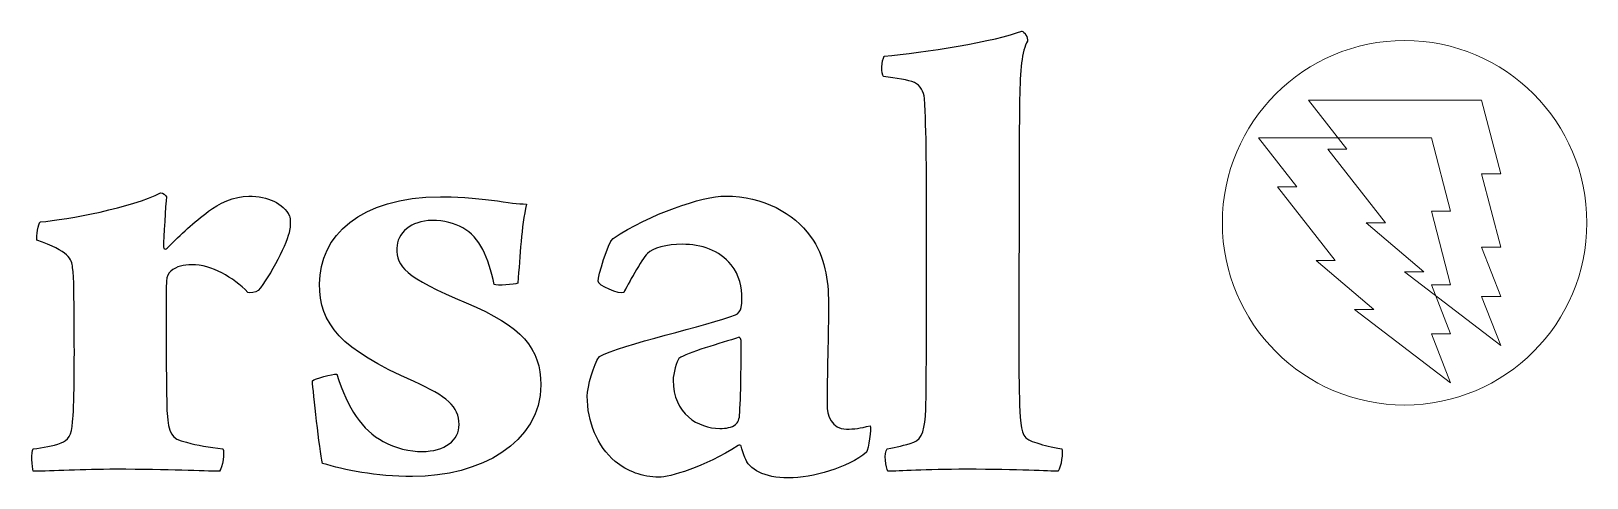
# Model space of a CAD drawing. Header units: millimetres. Extents: x -47.1 to -25.9, y 47.6 to 50.6.
# Drawn here: x -36.39 to -25.95, y 47.65 to 50.65 of the extents above; entities that cross this region are included whole.
import ezdxf

# ---------------------------------------------------------------- set-up
doc = ezdxf.new("R2010")
doc.units = ezdxf.units.MM
doc.header["$MEASUREMENT"] = 0
doc.layers.add('Camada 1', color=7, linetype='Continuous')

msp = doc.modelspace()

# ---------------------------------------------------------------- linework, layer by layer
at = {"layer": 'Camada 1', "color": 240, "lineweight": 9}
msp.add_ellipse((-27.1714, 49.3629), major_axis=(0, 1.2238), ratio=1, dxfattribs=at)
at = {"layer": 'Camada 1', "color": 250}
for points, knots in [([(-30.6413, 47.6942), (-30.5644, 47.6942), (-30.3961, 47.7075), (-30.1125, 47.7075), (-30.1125, 47.7075), (-29.7568, 47.7075), (-29.5597, 47.6942), (-29.4973, 47.6942), (-29.4973, 47.6942), (-29.4781, 47.7252), (-29.4636, 47.8227), (-29.4733, 47.8449), (-29.4733, 47.8449), (-29.5454, 47.8582), (-29.5886, 47.867), (-29.6415, 47.8847), (-29.6415, 47.8847), (-29.7329, 47.9069), (-29.7424, 47.9424), (-29.7521, 48.0576), (-29.7521, 48.0576), (-29.7665, 48.2525), (-29.7617, 48.5982), (-29.7617, 49.1211), (-29.7617, 49.1211), (-29.7568, 49.542), (-29.7617, 49.9763), (-29.7568, 50.1934), (-29.7568, 50.1934), (-29.7521, 50.3884), (-29.7424, 50.5169), (-29.704, 50.5833), (-29.704, 50.5833), (-29.6992, 50.6055), (-29.7232, 50.6454), (-29.7424, 50.6498), (-29.7424, 50.6498), (-29.9059, 50.5833), (-30.4106, 50.5036), (-30.6652, 50.4814), (-30.6652, 50.4814), (-30.6846, 50.4548), (-30.6893, 50.3618), (-30.6701, 50.3441), (-30.6701, 50.3441), (-30.5883, 50.3352), (-30.5019, 50.3219), (-30.4634, 50.3042), (-30.4634, 50.3042), (-30.4201, 50.2865), (-30.4009, 50.2421), (-30.3961, 50.1978), (-30.3961, 50.1978), (-30.3817, 49.9807), (-30.3817, 49.7281), (-30.3817, 49.1432), (-30.3817, 49.1432), (-30.3817, 48.8773), (-30.3817, 48.2703), (-30.3865, 48.1107), (-30.3865, 48.1107), (-30.3913, 47.9822), (-30.4106, 47.9113), (-30.4682, 47.8892), (-30.4682, 47.8892), (-30.5355, 47.867), (-30.5788, 47.8582), (-30.646, 47.8449), (-30.646, 47.8449), (-30.6701, 47.8183), (-30.6557, 47.7164), (-30.6413, 47.6942)], [0, 0, 0, 0, 0.0526316, 0.0526316, 0.0526316, 0.0526316, 0.1052632, 0.1052632, 0.1052632, 0.1052632, 0.1578947, 0.1578947, 0.1578947, 0.1578947, 0.2105263, 0.2105263, 0.2105263, 0.2105263, 0.2631579, 0.2631579, 0.2631579, 0.2631579, 0.3157895, 0.3157895, 0.3157895, 0.3157895, 0.3684211, 0.3684211, 0.3684211, 0.3684211, 0.4210526, 0.4210526, 0.4210526, 0.4210526, 0.4736842, 0.4736842, 0.4736842, 0.4736842, 0.5263158, 0.5263158, 0.5263158, 0.5263158, 0.5789474, 0.5789474, 0.5789474, 0.5789474, 0.6315789, 0.6315789, 0.6315789, 0.6315789, 0.6842105, 0.6842105, 0.6842105, 0.6842105, 0.7368421, 0.7368421, 0.7368421, 0.7368421, 0.7894737, 0.7894737, 0.7894737, 0.7894737, 0.8421053, 0.8421053, 0.8421053, 0.8421053, 0.8947368, 0.8947368, 0.8947368, 0.8947368, 1, 1, 1, 1]), ([(-34.9333, 49.542), (-35.0296, 49.542), (-35.1401, 49.4888), (-35.2026, 49.4401), (-35.2026, 49.4401), (-35.3034, 49.3648), (-35.3852, 49.2894), (-35.4813, 49.192), (-35.4813, 49.192), (-35.4861, 49.1831), (-35.5054, 49.1831), (-35.5054, 49.2008), (-35.5054, 49.2008), (-35.5054, 49.2584), (-35.491, 49.4844), (-35.4861, 49.5376), (-35.4861, 49.5376), (-35.491, 49.5464), (-35.5102, 49.5642), (-35.5246, 49.5642), (-35.5246, 49.5642), (-35.712, 49.4667), (-36.1494, 49.3825), (-36.332, 49.3692), (-36.332, 49.3692), (-36.3465, 49.3603), (-36.3609, 49.2717), (-36.3561, 49.2451), (-36.3561, 49.2451), (-36.1398, 49.1742), (-36.1206, 49.1166), (-36.1158, 49.0634), (-36.1158, 49.0634), (-36.1062, 48.9925), (-36.1062, 48.8552), (-36.1062, 48.7045), (-36.1062, 48.7045), (-36.1013, 48.4298), (-36.1062, 48.1152), (-36.1158, 48.0265), (-36.1158, 48.0265), (-36.1206, 47.9379), (-36.1494, 47.898), (-36.1927, 47.8847), (-36.1927, 47.8847), (-36.2504, 47.8626), (-36.3128, 47.8537), (-36.3801, 47.8449), (-36.3801, 47.8449), (-36.3945, 47.8271), (-36.3897, 47.7208), (-36.3801, 47.6942), (-36.3801, 47.6942), (-36.2504, 47.6942), (-36.0533, 47.7075), (-35.8226, 47.7075), (-35.8226, 47.7075), (-35.4669, 47.7075), (-35.2362, 47.6942), (-35.1304, 47.6942), (-35.1304, 47.6942), (-35.1065, 47.7164), (-35.0968, 47.8271), (-35.1065, 47.8449), (-35.1065, 47.8449), (-35.2026, 47.8582), (-35.2747, 47.867), (-35.3516, 47.8892), (-35.3516, 47.8892), (-35.4572, 47.9113), (-35.4717, 47.9512), (-35.4813, 48.0842), (-35.4813, 48.0842), (-35.4861, 48.1373), (-35.491, 48.7444), (-35.4861, 48.9704), (-35.4861, 48.9704), (-35.4861, 49.0014), (-35.4717, 49.028), (-35.4572, 49.0369), (-35.4572, 49.0369), (-35.4188, 49.0723), (-35.366, 49.0812), (-35.3179, 49.0812), (-35.3179, 49.0812), (-35.1785, 49.0812), (-35.0391, 48.997), (-34.9382, 48.8951), (-34.9382, 48.8951), (-34.9286, 48.8906), (-34.8853, 48.8951), (-34.8709, 48.9084), (-34.8709, 48.9084), (-34.7892, 48.997), (-34.669, 49.2407), (-34.6595, 49.3116), (-34.6595, 49.3116), (-34.6546, 49.3338), (-34.6498, 49.3914), (-34.6595, 49.4091), (-34.6595, 49.4091), (-34.7026, 49.4933), (-34.8036, 49.542), (-34.9333, 49.542)], [0, 0, 0, 0, 0.037037, 0.037037, 0.037037, 0.037037, 0.0740741, 0.0740741, 0.0740741, 0.0740741, 0.1111111, 0.1111111, 0.1111111, 0.1111111, 0.1481481, 0.1481481, 0.1481481, 0.1481481, 0.1851852, 0.1851852, 0.1851852, 0.1851852, 0.2222222, 0.2222222, 0.2222222, 0.2222222, 0.2592593, 0.2592593, 0.2592593, 0.2592593, 0.2962963, 0.2962963, 0.2962963, 0.2962963, 0.3333333, 0.3333333, 0.3333333, 0.3333333, 0.3703704, 0.3703704, 0.3703704, 0.3703704, 0.4074074, 0.4074074, 0.4074074, 0.4074074, 0.4444444, 0.4444444, 0.4444444, 0.4444444, 0.4814815, 0.4814815, 0.4814815, 0.4814815, 0.5185185, 0.5185185, 0.5185185, 0.5185185, 0.5555556, 0.5555556, 0.5555556, 0.5555556, 0.5925926, 0.5925926, 0.5925926, 0.5925926, 0.6296296, 0.6296296, 0.6296296, 0.6296296, 0.6666667, 0.6666667, 0.6666667, 0.6666667, 0.7037037, 0.7037037, 0.7037037, 0.7037037, 0.7407407, 0.7407407, 0.7407407, 0.7407407, 0.7777778, 0.7777778, 0.7777778, 0.7777778, 0.8148148, 0.8148148, 0.8148148, 0.8148148, 0.8518519, 0.8518519, 0.8518519, 0.8518519, 0.8888889, 0.8888889, 0.8888889, 0.8888889, 0.9259259, 0.9259259, 0.9259259, 0.9259259, 1, 1, 1, 1]), ([(-33.0685, 49.4888), (-33.1261, 49.4888), (-33.1838, 49.4977), (-33.304, 49.5154), (-33.304, 49.5154), (-33.4001, 49.5287), (-33.5684, 49.5376), (-33.6453, 49.5376), (-33.6453, 49.5376), (-34.1884, 49.5376), (-34.4576, 49.2717), (-34.4576, 48.9527), (-34.4576, 48.9527), (-34.4576, 48.6824), (-34.3182, 48.514), (-33.8232, 48.2968), (-33.8232, 48.2968), (-33.6069, 48.1994), (-33.5203, 48.1285), (-33.5203, 48.0088), (-33.5203, 48.0088), (-33.5203, 47.9025), (-33.6164, 47.8271), (-33.7702, 47.8271), (-33.7702, 47.8271), (-33.8471, 47.8271), (-33.9529, 47.8493), (-34.0298, 47.8936), (-34.0298, 47.8936), (-34.1739, 47.9734), (-34.2653, 48.1107), (-34.3422, 48.3456), (-34.3422, 48.3456), (-34.371, 48.35), (-34.4912, 48.3146), (-34.5056, 48.3013), (-34.5056, 48.3013), (-34.5009, 48.226), (-34.4576, 47.8404), (-34.4384, 47.7474), (-34.4384, 47.7474), (-34.2894, 47.7031), (-34.0827, 47.6588), (-33.8327, 47.6588), (-33.8327, 47.6588), (-33.3809, 47.6588), (-32.9723, 47.8847), (-32.9723, 48.2747), (-32.9723, 48.2747), (-32.9723, 48.5184), (-33.0974, 48.6691), (-33.4723, 48.8242), (-33.4723, 48.8242), (-33.8904, 49.0014), (-33.9385, 49.0679), (-33.9385, 49.192), (-33.9385, 49.192), (-33.9385, 49.2939), (-33.8424, 49.3781), (-33.703, 49.3781), (-33.703, 49.3781), (-33.6213, 49.3781), (-33.5539, 49.3603), (-33.4962, 49.3293), (-33.4962, 49.3293), (-33.3809, 49.2629), (-33.3232, 49.1343), (-33.2848, 48.9482), (-33.2848, 48.9482), (-33.2656, 48.9394), (-33.1502, 48.9482), (-33.1261, 48.9571), (-33.1261, 48.9571), (-33.1118, 49.1476), (-33.1022, 49.3338), (-33.0685, 49.4888)], [0, 0, 0, 0, 0.05, 0.05, 0.05, 0.05, 0.1, 0.1, 0.1, 0.1, 0.15, 0.15, 0.15, 0.15, 0.2, 0.2, 0.2, 0.2, 0.25, 0.25, 0.25, 0.25, 0.3, 0.3, 0.3, 0.3, 0.35, 0.35, 0.35, 0.35, 0.4, 0.4, 0.4, 0.4, 0.45, 0.45, 0.45, 0.45, 0.5, 0.5, 0.5, 0.5, 0.55, 0.55, 0.55, 0.55, 0.6, 0.6, 0.6, 0.6, 0.65, 0.65, 0.65, 0.65, 0.7, 0.7, 0.7, 0.7, 0.75, 0.75, 0.75, 0.75, 0.8, 0.8, 0.8, 0.8, 0.85, 0.85, 0.85, 0.85, 0.9, 0.9, 0.9, 0.9, 1, 1, 1, 1]), ([(-31.6217, 48.8507), (-31.6217, 48.8242), (-31.6217, 48.8197), (-31.6265, 48.7931), (-31.6265, 48.7931), (-31.6314, 48.7754), (-31.6458, 48.7488), (-31.665, 48.7444), (-31.665, 48.7444), (-31.8428, 48.6735), (-32.4388, 48.545), (-32.5782, 48.4652), (-32.5782, 48.4652), (-32.6167, 48.4165), (-32.6599, 48.257), (-32.6599, 48.1994), (-32.6599, 48.1994), (-32.6599, 48.0265), (-32.5926, 47.8626), (-32.4725, 47.7607), (-32.4725, 47.7607), (-32.3908, 47.6942), (-32.2898, 47.6543), (-32.1793, 47.6543), (-32.1793, 47.6543), (-32.1072, 47.6543), (-31.8765, 47.7208), (-31.6458, 47.867), (-31.6458, 47.867), (-31.6458, 47.8715), (-31.6265, 47.8715), (-31.6265, 47.8626), (-31.6265, 47.8626), (-31.6217, 47.8404), (-31.6121, 47.8094), (-31.6025, 47.7873), (-31.6025, 47.7873), (-31.5737, 47.7075), (-31.4727, 47.6499), (-31.3093, 47.6499), (-31.3093, 47.6499), (-31.1459, 47.6499), (-30.9104, 47.7164), (-30.7854, 47.8227), (-30.7854, 47.8227), (-30.771, 47.8404), (-30.7518, 47.9867), (-30.7614, 48), (-30.7614, 48), (-30.8287, 47.9822), (-30.8671, 47.9778), (-30.9199, 47.9778), (-30.9199, 47.9778), (-31.0209, 47.9778), (-31.0498, 48.0664), (-31.0498, 48.1462), (-31.0498, 48.1462), (-31.0498, 48.3279), (-31.0401, 48.6159), (-31.0401, 48.8242), (-31.0401, 48.8242), (-31.0401, 48.9748), (-31.0642, 49.1388), (-31.1603, 49.2717), (-31.1603, 49.2717), (-31.2757, 49.4268), (-31.4727, 49.542), (-31.7323, 49.542), (-31.7323, 49.542), (-31.8861, 49.542), (-32.2417, 49.4224), (-32.4869, 49.2584), (-32.4869, 49.2584), (-32.5205, 49.2318), (-32.5879, 49.0014), (-32.5879, 48.9704), (-32.5879, 48.9704), (-32.5926, 48.9438), (-32.4388, 48.8773), (-32.4148, 48.8951), (-32.4148, 48.8951), (-32.3908, 48.9394), (-32.2947, 49.1211), (-32.2562, 49.1565), (-32.2562, 49.1565), (-32.2225, 49.192), (-32.1264, 49.2185), (-32.0207, 49.2185), (-32.0207, 49.2185), (-31.8957, 49.2185), (-31.7708, 49.1787), (-31.6939, 49.0812), (-31.6939, 49.0812), (-31.6362, 49.0103), (-31.6217, 48.9305), (-31.6217, 48.8507)], [0, 0, 0, 0, 0.04, 0.04, 0.04, 0.04, 0.08, 0.08, 0.08, 0.08, 0.12, 0.12, 0.12, 0.12, 0.16, 0.16, 0.16, 0.16, 0.2, 0.2, 0.2, 0.2, 0.24, 0.24, 0.24, 0.24, 0.28, 0.28, 0.28, 0.28, 0.32, 0.32, 0.32, 0.32, 0.36, 0.36, 0.36, 0.36, 0.4, 0.4, 0.4, 0.4, 0.44, 0.44, 0.44, 0.44, 0.48, 0.48, 0.48, 0.48, 0.52, 0.52, 0.52, 0.52, 0.56, 0.56, 0.56, 0.56, 0.6, 0.6, 0.6, 0.6, 0.64, 0.64, 0.64, 0.64, 0.68, 0.68, 0.68, 0.68, 0.72, 0.72, 0.72, 0.72, 0.76, 0.76, 0.76, 0.76, 0.8, 0.8, 0.8, 0.8, 0.84, 0.84, 0.84, 0.84, 0.88, 0.88, 0.88, 0.88, 0.92, 0.92, 0.92, 0.92, 1, 1, 1, 1]), ([(-31.6265, 48.5716), (-31.6265, 48.4963), (-31.6265, 48.226), (-31.6362, 48.0886), (-31.6362, 48.0886), (-31.6362, 48.0443), (-31.6506, 48.0177), (-31.665, 48.0088), (-31.665, 48.0088), (-31.689, 47.9867), (-31.7275, 47.9822), (-31.7708, 47.9822), (-31.7708, 47.9822), (-31.9149, 47.9822), (-32.0832, 48.0797), (-32.0832, 48.3057), (-32.0832, 48.3057), (-32.0832, 48.3456), (-32.0591, 48.4386), (-32.0447, 48.4519), (-32.0447, 48.4519), (-31.9918, 48.4918), (-31.7611, 48.5539), (-31.6409, 48.5937), (-31.6409, 48.5937), (-31.6362, 48.5937), (-31.6265, 48.5804), (-31.6265, 48.5716)], [0, 0, 0, 0, 0.125, 0.125, 0.125, 0.125, 0.25, 0.25, 0.25, 0.25, 0.375, 0.375, 0.375, 0.375, 0.5, 0.5, 0.5, 0.5, 0.625, 0.625, 0.625, 0.625, 0.75, 0.75, 0.75, 0.75, 1, 1, 1, 1])]:
    msp.add_open_spline(points, degree=3, knots=knots, dxfattribs=at)
at = {"layer": 'Camada 1', "color": 250, "lineweight": 9}
for points, knots in [([(-30.6413, 47.6942), (-30.5644, 47.6942), (-30.3961, 47.7075), (-30.1125, 47.7075), (-30.1125, 47.7075), (-29.7568, 47.7075), (-29.5597, 47.6942), (-29.4973, 47.6942), (-29.4973, 47.6942), (-29.4781, 47.7252), (-29.4636, 47.8227), (-29.4733, 47.8449), (-29.4733, 47.8449), (-29.5454, 47.8582), (-29.5886, 47.867), (-29.6415, 47.8847), (-29.6415, 47.8847), (-29.7329, 47.9069), (-29.7424, 47.9424), (-29.7521, 48.0576), (-29.7521, 48.0576), (-29.7665, 48.2525), (-29.7617, 48.5982), (-29.7617, 49.1211), (-29.7617, 49.1211), (-29.7568, 49.542), (-29.7617, 49.9763), (-29.7568, 50.1934), (-29.7568, 50.1934), (-29.7521, 50.3884), (-29.7424, 50.5169), (-29.704, 50.5833), (-29.704, 50.5833), (-29.6992, 50.6055), (-29.7232, 50.6454), (-29.7424, 50.6498), (-29.7424, 50.6498), (-29.9059, 50.5833), (-30.4106, 50.5036), (-30.6652, 50.4814), (-30.6652, 50.4814), (-30.6846, 50.4548), (-30.6893, 50.3618), (-30.6701, 50.3441), (-30.6701, 50.3441), (-30.5883, 50.3352), (-30.5019, 50.3219), (-30.4634, 50.3042), (-30.4634, 50.3042), (-30.4201, 50.2865), (-30.4009, 50.2421), (-30.3961, 50.1978), (-30.3961, 50.1978), (-30.3817, 49.9807), (-30.3817, 49.7281), (-30.3817, 49.1432), (-30.3817, 49.1432), (-30.3817, 48.8773), (-30.3817, 48.2703), (-30.3865, 48.1107), (-30.3865, 48.1107), (-30.3913, 47.9822), (-30.4106, 47.9113), (-30.4682, 47.8892), (-30.4682, 47.8892), (-30.5355, 47.867), (-30.5788, 47.8582), (-30.646, 47.8449), (-30.646, 47.8449), (-30.6701, 47.8183), (-30.6557, 47.7164), (-30.6413, 47.6942)], [0, 0, 0, 0, 0.0526316, 0.0526316, 0.0526316, 0.0526316, 0.1052632, 0.1052632, 0.1052632, 0.1052632, 0.1578947, 0.1578947, 0.1578947, 0.1578947, 0.2105263, 0.2105263, 0.2105263, 0.2105263, 0.2631579, 0.2631579, 0.2631579, 0.2631579, 0.3157895, 0.3157895, 0.3157895, 0.3157895, 0.3684211, 0.3684211, 0.3684211, 0.3684211, 0.4210526, 0.4210526, 0.4210526, 0.4210526, 0.4736842, 0.4736842, 0.4736842, 0.4736842, 0.5263158, 0.5263158, 0.5263158, 0.5263158, 0.5789474, 0.5789474, 0.5789474, 0.5789474, 0.6315789, 0.6315789, 0.6315789, 0.6315789, 0.6842105, 0.6842105, 0.6842105, 0.6842105, 0.7368421, 0.7368421, 0.7368421, 0.7368421, 0.7894737, 0.7894737, 0.7894737, 0.7894737, 0.8421053, 0.8421053, 0.8421053, 0.8421053, 0.8947368, 0.8947368, 0.8947368, 0.8947368, 1, 1, 1, 1]), ([(-34.9333, 49.542), (-35.0296, 49.542), (-35.1401, 49.4888), (-35.2026, 49.4401), (-35.2026, 49.4401), (-35.3034, 49.3648), (-35.3852, 49.2894), (-35.4813, 49.192), (-35.4813, 49.192), (-35.4861, 49.1831), (-35.5054, 49.1831), (-35.5054, 49.2008), (-35.5054, 49.2008), (-35.5054, 49.2584), (-35.491, 49.4844), (-35.4861, 49.5376), (-35.4861, 49.5376), (-35.491, 49.5464), (-35.5102, 49.5642), (-35.5246, 49.5642), (-35.5246, 49.5642), (-35.712, 49.4667), (-36.1494, 49.3825), (-36.332, 49.3692), (-36.332, 49.3692), (-36.3465, 49.3603), (-36.3609, 49.2717), (-36.3561, 49.2451), (-36.3561, 49.2451), (-36.1398, 49.1742), (-36.1206, 49.1166), (-36.1158, 49.0634), (-36.1158, 49.0634), (-36.1062, 48.9925), (-36.1062, 48.8552), (-36.1062, 48.7045), (-36.1062, 48.7045), (-36.1013, 48.4298), (-36.1062, 48.1152), (-36.1158, 48.0265), (-36.1158, 48.0265), (-36.1206, 47.9379), (-36.1494, 47.898), (-36.1927, 47.8847), (-36.1927, 47.8847), (-36.2504, 47.8626), (-36.3128, 47.8537), (-36.3801, 47.8449), (-36.3801, 47.8449), (-36.3945, 47.8271), (-36.3897, 47.7208), (-36.3801, 47.6942), (-36.3801, 47.6942), (-36.2504, 47.6942), (-36.0533, 47.7075), (-35.8226, 47.7075), (-35.8226, 47.7075), (-35.4669, 47.7075), (-35.2362, 47.6942), (-35.1304, 47.6942), (-35.1304, 47.6942), (-35.1065, 47.7164), (-35.0968, 47.8271), (-35.1065, 47.8449), (-35.1065, 47.8449), (-35.2026, 47.8582), (-35.2747, 47.867), (-35.3516, 47.8892), (-35.3516, 47.8892), (-35.4572, 47.9113), (-35.4717, 47.9512), (-35.4813, 48.0842), (-35.4813, 48.0842), (-35.4861, 48.1373), (-35.491, 48.7444), (-35.4861, 48.9704), (-35.4861, 48.9704), (-35.4861, 49.0014), (-35.4717, 49.028), (-35.4572, 49.0369), (-35.4572, 49.0369), (-35.4188, 49.0723), (-35.366, 49.0812), (-35.3179, 49.0812), (-35.3179, 49.0812), (-35.1785, 49.0812), (-35.0391, 48.997), (-34.9382, 48.8951), (-34.9382, 48.8951), (-34.9286, 48.8906), (-34.8853, 48.8951), (-34.8709, 48.9084), (-34.8709, 48.9084), (-34.7892, 48.997), (-34.669, 49.2407), (-34.6595, 49.3116), (-34.6595, 49.3116), (-34.6546, 49.3338), (-34.6498, 49.3914), (-34.6595, 49.4091), (-34.6595, 49.4091), (-34.7026, 49.4933), (-34.8036, 49.542), (-34.9333, 49.542)], [0, 0, 0, 0, 0.037037, 0.037037, 0.037037, 0.037037, 0.0740741, 0.0740741, 0.0740741, 0.0740741, 0.1111111, 0.1111111, 0.1111111, 0.1111111, 0.1481481, 0.1481481, 0.1481481, 0.1481481, 0.1851852, 0.1851852, 0.1851852, 0.1851852, 0.2222222, 0.2222222, 0.2222222, 0.2222222, 0.2592593, 0.2592593, 0.2592593, 0.2592593, 0.2962963, 0.2962963, 0.2962963, 0.2962963, 0.3333333, 0.3333333, 0.3333333, 0.3333333, 0.3703704, 0.3703704, 0.3703704, 0.3703704, 0.4074074, 0.4074074, 0.4074074, 0.4074074, 0.4444444, 0.4444444, 0.4444444, 0.4444444, 0.4814815, 0.4814815, 0.4814815, 0.4814815, 0.5185185, 0.5185185, 0.5185185, 0.5185185, 0.5555556, 0.5555556, 0.5555556, 0.5555556, 0.5925926, 0.5925926, 0.5925926, 0.5925926, 0.6296296, 0.6296296, 0.6296296, 0.6296296, 0.6666667, 0.6666667, 0.6666667, 0.6666667, 0.7037037, 0.7037037, 0.7037037, 0.7037037, 0.7407407, 0.7407407, 0.7407407, 0.7407407, 0.7777778, 0.7777778, 0.7777778, 0.7777778, 0.8148148, 0.8148148, 0.8148148, 0.8148148, 0.8518519, 0.8518519, 0.8518519, 0.8518519, 0.8888889, 0.8888889, 0.8888889, 0.8888889, 0.9259259, 0.9259259, 0.9259259, 0.9259259, 1, 1, 1, 1]), ([(-33.0685, 49.4888), (-33.1261, 49.4888), (-33.1838, 49.4977), (-33.304, 49.5154), (-33.304, 49.5154), (-33.4001, 49.5287), (-33.5684, 49.5376), (-33.6453, 49.5376), (-33.6453, 49.5376), (-34.1884, 49.5376), (-34.4576, 49.2717), (-34.4576, 48.9527), (-34.4576, 48.9527), (-34.4576, 48.6824), (-34.3182, 48.514), (-33.8232, 48.2968), (-33.8232, 48.2968), (-33.6069, 48.1994), (-33.5203, 48.1285), (-33.5203, 48.0088), (-33.5203, 48.0088), (-33.5203, 47.9025), (-33.6164, 47.8271), (-33.7702, 47.8271), (-33.7702, 47.8271), (-33.8471, 47.8271), (-33.9529, 47.8493), (-34.0298, 47.8936), (-34.0298, 47.8936), (-34.1739, 47.9734), (-34.2653, 48.1107), (-34.3422, 48.3456), (-34.3422, 48.3456), (-34.371, 48.35), (-34.4912, 48.3146), (-34.5056, 48.3013), (-34.5056, 48.3013), (-34.5009, 48.226), (-34.4576, 47.8404), (-34.4384, 47.7474), (-34.4384, 47.7474), (-34.2894, 47.7031), (-34.0827, 47.6588), (-33.8327, 47.6588), (-33.8327, 47.6588), (-33.3809, 47.6588), (-32.9723, 47.8847), (-32.9723, 48.2747), (-32.9723, 48.2747), (-32.9723, 48.5184), (-33.0974, 48.6691), (-33.4723, 48.8242), (-33.4723, 48.8242), (-33.8904, 49.0014), (-33.9385, 49.0679), (-33.9385, 49.192), (-33.9385, 49.192), (-33.9385, 49.2939), (-33.8424, 49.3781), (-33.703, 49.3781), (-33.703, 49.3781), (-33.6213, 49.3781), (-33.5539, 49.3603), (-33.4962, 49.3293), (-33.4962, 49.3293), (-33.3809, 49.2629), (-33.3232, 49.1343), (-33.2848, 48.9482), (-33.2848, 48.9482), (-33.2656, 48.9394), (-33.1502, 48.9482), (-33.1261, 48.9571), (-33.1261, 48.9571), (-33.1118, 49.1476), (-33.1022, 49.3338), (-33.0685, 49.4888)], [0, 0, 0, 0, 0.05, 0.05, 0.05, 0.05, 0.1, 0.1, 0.1, 0.1, 0.15, 0.15, 0.15, 0.15, 0.2, 0.2, 0.2, 0.2, 0.25, 0.25, 0.25, 0.25, 0.3, 0.3, 0.3, 0.3, 0.35, 0.35, 0.35, 0.35, 0.4, 0.4, 0.4, 0.4, 0.45, 0.45, 0.45, 0.45, 0.5, 0.5, 0.5, 0.5, 0.55, 0.55, 0.55, 0.55, 0.6, 0.6, 0.6, 0.6, 0.65, 0.65, 0.65, 0.65, 0.7, 0.7, 0.7, 0.7, 0.75, 0.75, 0.75, 0.75, 0.8, 0.8, 0.8, 0.8, 0.85, 0.85, 0.85, 0.85, 0.9, 0.9, 0.9, 0.9, 1, 1, 1, 1]), ([(-31.6217, 48.8507), (-31.6217, 48.8242), (-31.6217, 48.8197), (-31.6265, 48.7931), (-31.6265, 48.7931), (-31.6314, 48.7754), (-31.6458, 48.7488), (-31.665, 48.7444), (-31.665, 48.7444), (-31.8428, 48.6735), (-32.4388, 48.545), (-32.5782, 48.4652), (-32.5782, 48.4652), (-32.6167, 48.4165), (-32.6599, 48.257), (-32.6599, 48.1994), (-32.6599, 48.1994), (-32.6599, 48.0265), (-32.5926, 47.8626), (-32.4725, 47.7607), (-32.4725, 47.7607), (-32.3908, 47.6942), (-32.2898, 47.6543), (-32.1793, 47.6543), (-32.1793, 47.6543), (-32.1072, 47.6543), (-31.8765, 47.7208), (-31.6458, 47.867), (-31.6458, 47.867), (-31.6458, 47.8715), (-31.6265, 47.8715), (-31.6265, 47.8626), (-31.6265, 47.8626), (-31.6217, 47.8404), (-31.6121, 47.8094), (-31.6025, 47.7873), (-31.6025, 47.7873), (-31.5737, 47.7075), (-31.4727, 47.6499), (-31.3093, 47.6499), (-31.3093, 47.6499), (-31.1459, 47.6499), (-30.9104, 47.7164), (-30.7854, 47.8227), (-30.7854, 47.8227), (-30.771, 47.8404), (-30.7518, 47.9867), (-30.7614, 48), (-30.7614, 48), (-30.8287, 47.9822), (-30.8671, 47.9778), (-30.9199, 47.9778), (-30.9199, 47.9778), (-31.0209, 47.9778), (-31.0498, 48.0664), (-31.0498, 48.1462), (-31.0498, 48.1462), (-31.0498, 48.3279), (-31.0401, 48.6159), (-31.0401, 48.8242), (-31.0401, 48.8242), (-31.0401, 48.9748), (-31.0642, 49.1388), (-31.1603, 49.2717), (-31.1603, 49.2717), (-31.2757, 49.4268), (-31.4727, 49.542), (-31.7323, 49.542), (-31.7323, 49.542), (-31.8861, 49.542), (-32.2417, 49.4224), (-32.4869, 49.2584), (-32.4869, 49.2584), (-32.5205, 49.2318), (-32.5879, 49.0014), (-32.5879, 48.9704), (-32.5879, 48.9704), (-32.5926, 48.9438), (-32.4388, 48.8773), (-32.4148, 48.8951), (-32.4148, 48.8951), (-32.3908, 48.9394), (-32.2947, 49.1211), (-32.2562, 49.1565), (-32.2562, 49.1565), (-32.2225, 49.192), (-32.1264, 49.2185), (-32.0207, 49.2185), (-32.0207, 49.2185), (-31.8957, 49.2185), (-31.7708, 49.1787), (-31.6939, 49.0812), (-31.6939, 49.0812), (-31.6362, 49.0103), (-31.6217, 48.9305), (-31.6217, 48.8507)], [0, 0, 0, 0, 0.04, 0.04, 0.04, 0.04, 0.08, 0.08, 0.08, 0.08, 0.12, 0.12, 0.12, 0.12, 0.16, 0.16, 0.16, 0.16, 0.2, 0.2, 0.2, 0.2, 0.24, 0.24, 0.24, 0.24, 0.28, 0.28, 0.28, 0.28, 0.32, 0.32, 0.32, 0.32, 0.36, 0.36, 0.36, 0.36, 0.4, 0.4, 0.4, 0.4, 0.44, 0.44, 0.44, 0.44, 0.48, 0.48, 0.48, 0.48, 0.52, 0.52, 0.52, 0.52, 0.56, 0.56, 0.56, 0.56, 0.6, 0.6, 0.6, 0.6, 0.64, 0.64, 0.64, 0.64, 0.68, 0.68, 0.68, 0.68, 0.72, 0.72, 0.72, 0.72, 0.76, 0.76, 0.76, 0.76, 0.8, 0.8, 0.8, 0.8, 0.84, 0.84, 0.84, 0.84, 0.88, 0.88, 0.88, 0.88, 0.92, 0.92, 0.92, 0.92, 1, 1, 1, 1]), ([(-31.6265, 48.5716), (-31.6265, 48.4963), (-31.6265, 48.226), (-31.6362, 48.0886), (-31.6362, 48.0886), (-31.6362, 48.0443), (-31.6506, 48.0177), (-31.665, 48.0088), (-31.665, 48.0088), (-31.689, 47.9867), (-31.7275, 47.9822), (-31.7708, 47.9822), (-31.7708, 47.9822), (-31.9149, 47.9822), (-32.0832, 48.0797), (-32.0832, 48.3057), (-32.0832, 48.3057), (-32.0832, 48.3456), (-32.0591, 48.4386), (-32.0447, 48.4519), (-32.0447, 48.4519), (-31.9918, 48.4918), (-31.7611, 48.5539), (-31.6409, 48.5937), (-31.6409, 48.5937), (-31.6362, 48.5937), (-31.6265, 48.5804), (-31.6265, 48.5716)], [0, 0, 0, 0, 0.125, 0.125, 0.125, 0.125, 0.25, 0.25, 0.25, 0.25, 0.375, 0.375, 0.375, 0.375, 0.5, 0.5, 0.5, 0.5, 0.625, 0.625, 0.625, 0.625, 0.75, 0.75, 0.75, 0.75, 1, 1, 1, 1])]:
    msp.add_open_spline(points, degree=3, knots=knots, dxfattribs=at)
at = {"layer": 'Camada 1', "color": 240, "lineweight": 9}
for points in [[(-27.8167, 50.1861), (-27.8167, 50.1861), (-26.6552, 50.1861), (-26.6552, 50.1861), (-26.6552, 50.1861), (-26.6552, 50.1861), (-26.5261, 49.6922), (-26.5261, 49.6922), (-26.5261, 49.6922), (-26.5261, 49.6922), (-26.6552, 49.6922), (-26.6552, 49.6922), (-26.6552, 49.6922), (-26.6552, 49.6922), (-26.5261, 49.1983), (-26.5261, 49.1983), (-26.5261, 49.1983), (-26.5261, 49.1983), (-26.6552, 49.1983), (-26.6552, 49.1983), (-26.6552, 49.1983), (-26.6552, 49.1983), (-26.5261, 48.8689), (-26.5261, 48.8689), (-26.5261, 48.8689), (-26.5261, 48.8689), (-26.6552, 48.8689), (-26.6552, 48.8689), (-26.6552, 48.8689), (-26.6552, 48.8689), (-26.5261, 48.5396), (-26.5261, 48.5396), (-26.5261, 48.5396), (-26.5261, 48.5396), (-27.1714, 49.0336), (-27.1714, 49.0336), (-27.1714, 49.0336), (-27.1714, 49.0336), (-27.0424, 49.0336), (-27.0424, 49.0336), (-27.0424, 49.0336), (-27.0424, 49.0336), (-27.4295, 49.3629), (-27.4295, 49.3629), (-27.4295, 49.3629), (-27.4295, 49.3629), (-27.3005, 49.3629), (-27.3005, 49.3629), (-27.3005, 49.3629), (-27.3005, 49.3629), (-27.6876, 49.8569), (-27.6876, 49.8569), (-27.6876, 49.8569), (-27.6876, 49.8569), (-27.5586, 49.8569), (-27.5586, 49.8569), (-27.5586, 49.8569), (-27.5586, 49.8569), (-27.8167, 50.1861), (-27.8167, 50.1861)], [(-28.1531, 49.9339), (-28.1531, 49.9339), (-26.9916, 49.9339), (-26.9916, 49.9339), (-26.9916, 49.9339), (-26.9916, 49.9339), (-26.8625, 49.4399), (-26.8625, 49.4399), (-26.8625, 49.4399), (-26.8625, 49.4399), (-26.9916, 49.4399), (-26.9916, 49.4399), (-26.9916, 49.4399), (-26.9916, 49.4399), (-26.8625, 48.946), (-26.8625, 48.946), (-26.8625, 48.946), (-26.8625, 48.946), (-26.9916, 48.946), (-26.9916, 48.946), (-26.9916, 48.946), (-26.9916, 48.946), (-26.8625, 48.6166), (-26.8625, 48.6166), (-26.8625, 48.6166), (-26.8625, 48.6166), (-26.9916, 48.6166), (-26.9916, 48.6166), (-26.9916, 48.6166), (-26.9916, 48.6166), (-26.8625, 48.2873), (-26.8625, 48.2873), (-26.8625, 48.2873), (-26.8625, 48.2873), (-27.5078, 48.7813), (-27.5078, 48.7813), (-27.5078, 48.7813), (-27.5078, 48.7813), (-27.3788, 48.7813), (-27.3788, 48.7813), (-27.3788, 48.7813), (-27.3788, 48.7813), (-27.7659, 49.1106), (-27.7659, 49.1106), (-27.7659, 49.1106), (-27.7659, 49.1106), (-27.6369, 49.1106), (-27.6369, 49.1106), (-27.6369, 49.1106), (-27.6369, 49.1106), (-28.024, 49.6046), (-28.024, 49.6046), (-28.024, 49.6046), (-28.024, 49.6046), (-27.895, 49.6046), (-27.895, 49.6046), (-27.895, 49.6046), (-27.895, 49.6046), (-28.1531, 49.9339), (-28.1531, 49.9339)]]:
    msp.add_open_spline(points, degree=3, knots=[0, 0, 0, 0, 0.0625, 0.0625, 0.0625, 0.0625, 0.125, 0.125, 0.125, 0.125, 0.1875, 0.1875, 0.1875, 0.1875, 0.25, 0.25, 0.25, 0.25, 0.3125, 0.3125, 0.3125, 0.3125, 0.375, 0.375, 0.375, 0.375, 0.4375, 0.4375, 0.4375, 0.4375, 0.5, 0.5, 0.5, 0.5, 0.5625, 0.5625, 0.5625, 0.5625, 0.625, 0.625, 0.625, 0.625, 0.6875, 0.6875, 0.6875, 0.6875, 0.75, 0.75, 0.75, 0.75, 0.8125, 0.8125, 0.8125, 0.8125, 0.875, 0.875, 0.875, 0.875, 1, 1, 1, 1], dxfattribs=at)

doc.saveas('drawing.dxf')
